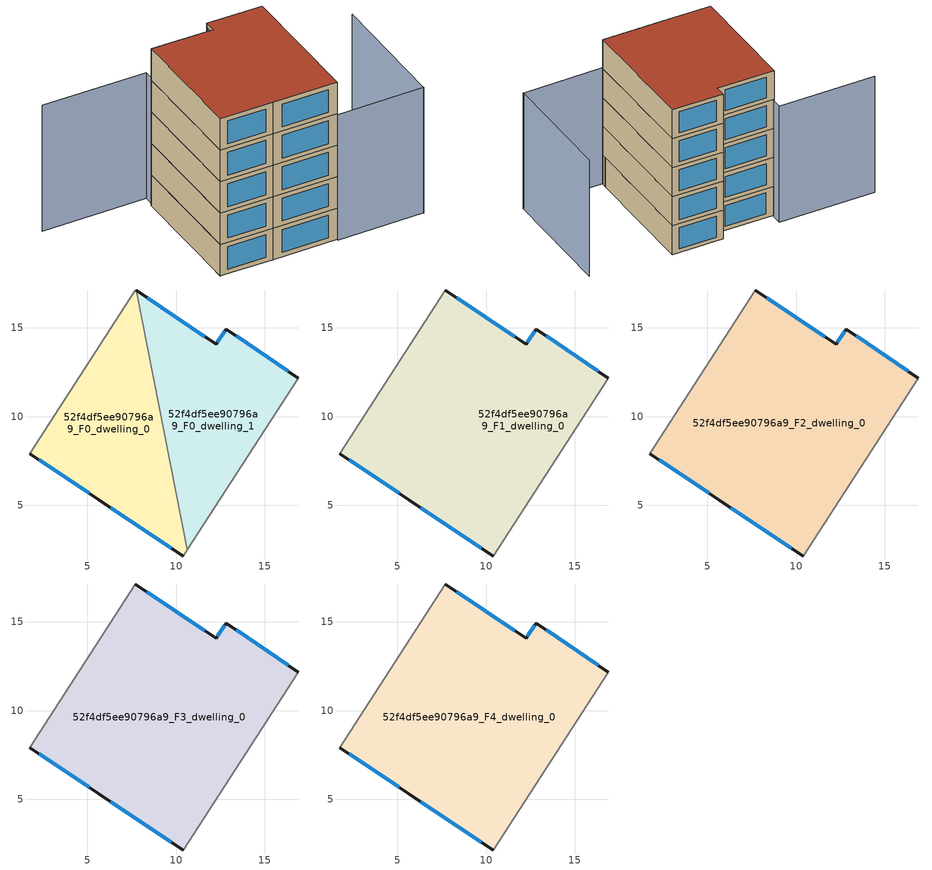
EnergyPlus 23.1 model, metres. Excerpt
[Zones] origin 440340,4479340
52f4df5ee90796a9_F0_dwelling_0
 floor ground (EU_floor_Construction): 7.74,17.12 10.63,2.48 10.4,2.13 5.64,5.29 1.73,7.91 7.7,17.14 z0
 wall outside (EU_wall_Construction): 1.73,7.91 5.64,5.29 10.4,2.13 z0:3
 wall adiabatic (EU_wall_Construction): 7.74,17.12 7.7,17.14 1.73,7.91 / 10.4,2.13 10.63,2.48 z0:3
 wall to 52f4df5ee90796a9_F0_dwelling_1 (EU_wall_Construction): 10.63,2.48 7.74,17.12 z0:3
 window (EU_Window_Construction): 2.27,7.55 5.1,5.66 / 6.3,4.86 9.74,2.57 z0.42:2.58
52f4df5ee90796a9_F0_dwelling_1
 floor ground (EU_floor_Construction): 12.83,14.94 16.91,12.18 10.63,2.48 7.74,17.12 12.26,14.08 z0
 wall outside (EU_wall_Construction): 16.91,12.18 12.83,14.94 12.26,14.08 7.74,17.12 z0:3
 wall adiabatic (EU_wall_Construction): 10.63,2.48 16.91,12.18 z0:3
 window (EU_Window_Construction): 11.63,14.5 8.37,16.7 / 12.75,14.82 12.34,14.2 / 16.35,12.56 13.4,14.56 z0.42:2.58
52f4df5ee90796a9_F1_dwelling_0
 floor to 52f4df5ee90796a9_F0_dwelling_0 (EU_floor_Construction): 7.74,17.12 10.63,2.48 10.4,2.13 5.64,5.29 1.73,7.91 7.7,17.14 z3
 floor to 52f4df5ee90796a9_F0_dwelling_1 (EU_floor_Construction): 12.83,14.94 16.91,12.18 10.63,2.48 7.74,17.12 12.26,14.08 z3
 wall outside (EU_wall_Construction): 1.73,7.91 5.64,5.29 10.4,2.13 / 16.91,12.18 12.83,14.94 12.26,14.08 7.7,17.14 z3:6
 wall adiabatic (EU_wall_Construction): 10.4,2.13 16.91,12.18 / 7.7,17.14 1.73,7.91 z3:6
 window (EU_Window_Construction): 6.3,4.86 9.74,2.57 / 2.27,7.55 5.1,5.66 / 11.63,14.5 8.34,16.72 / 12.75,14.82 12.34,14.2 / 16.35,12.56 13.4,14.56 z3.42:5.58
52f4df5ee90796a9_F2_dwelling_0
 floor to 52f4df5ee90796a9_F1_dwelling_0 (EU_floor_Construction): 12.83,14.94 16.91,12.18 10.4,2.13 5.64,5.29 1.73,7.91 7.7,17.14 12.26,14.08 z6
 wall outside (EU_wall_Construction): 1.73,7.91 5.64,5.29 10.4,2.13 / 16.91,12.18 12.83,14.94 12.26,14.08 7.7,17.14 z6:9
 wall adiabatic (EU_wall_Construction): 10.4,2.13 16.91,12.18 / 7.7,17.14 1.73,7.91 z6:9
 window (EU_Window_Construction): 6.3,4.86 9.74,2.57 / 2.27,7.55 5.1,5.66 / 11.63,14.5 8.34,16.72 / 12.75,14.82 12.34,14.2 / 16.35,12.56 13.4,14.56 z6.42:8.58
52f4df5ee90796a9_F3_dwelling_0
 floor to 52f4df5ee90796a9_F2_dwelling_0 (EU_floor_Construction): 12.83,14.94 16.91,12.18 10.4,2.13 5.64,5.29 1.73,7.91 7.7,17.14 12.26,14.08 z9
 wall outside (EU_wall_Construction): 1.73,7.91 5.64,5.29 10.4,2.13 / 16.91,12.18 12.83,14.94 12.26,14.08 7.7,17.14 z9:12
 wall adiabatic (EU_wall_Construction): 10.4,2.13 16.91,12.18 / 7.7,17.14 1.73,7.91 z9:12
 window (EU_Window_Construction): 6.3,4.86 9.74,2.57 / 2.27,7.55 5.1,5.66 / 11.63,14.5 8.34,16.72 / 12.75,14.82 12.34,14.2 / 16.35,12.56 13.4,14.56 z9.42:11.58
52f4df5ee90796a9_F4_dwelling_0
 floor to 52f4df5ee90796a9_F3_dwelling_0 (EU_floor_Construction): 12.83,14.94 16.91,12.18 10.4,2.13 5.64,5.29 1.73,7.91 7.7,17.14 12.26,14.08 z12
 wall outside (EU_wall_Construction): 1.73,7.91 5.64,5.29 10.4,2.13 / 16.91,12.18 12.83,14.94 12.26,14.08 7.7,17.14 z12:15
 wall adiabatic (EU_wall_Construction): 10.4,2.13 16.91,12.18 / 7.7,17.14 1.73,7.91 z12:15
 window (EU_Window_Construction): 6.3,4.86 9.74,2.57 / 2.27,7.55 5.1,5.66 / 11.63,14.5 8.34,16.72 / 12.75,14.82 12.34,14.2 / 16.35,12.56 13.4,14.56 z12.42:14.58
 roof outside (EU_roof_Construction): 10.4,2.13 16.91,12.18 12.83,14.94 12.26,14.08 7.7,17.14 1.73,7.91 5.64,5.29 z15
shading: 16.71,-2.21 22.99,7.39 / 16.75,-2.17 10.3,2.04 / 0.68,23.12 8.41,17.98 / 8.41,17.98 1.73,7.91 z0:12
[Building]
EU S2 Campaign: North Axis=0; Terrain=City; Solar Distribution=FullExterior
[Site:Location]
Madrid: Latitude=40.5; Longitude=-3.5; Time Zone=1; Elevation=609
[SizingPeriod:WeatherFileDays]
AnnualSizingPeriod: Begin Month=1; Begin Day of Month=1; End Month=12; End Day of Month=31; Day of Week for Start Day=Monday; Use Weather File Daylight Saving Period=No; Use Weather File Rain and Snow Indicators=No
[MATERIAL]
EU_InternalMass_Material: Roughness=MediumRough; Thickness=0.1; Conductivity=1; Density=1800; Specific Heat=900; Thermal Absorptance=0.9; Solar Absorptance=0.7; Visible Absorptance=0.7
[MATERIAL:NOMASS] Roughness=MediumRough; Thermal Absorptance=0.9; Solar Absorptance=0.7; Visible Absorptance=0.7
Name | Thermal Resistance
EU_wall_NoMass | 1.60022
EU_roof_NoMass | 1.57597
EU_floor_NoMass | 0.470652
[WINDOWMATERIAL:SIMPLEGLAZINGSYSTEM]
EU_Window_SimpleGlazing: UFactor=3.28802; Solar Heat Gain Coefficient=0.85; Visible Transmittance=0.85
[CONSTRUCTION]
EU_wall_Construction: EU_wall_NoMass
EU_roof_Construction: EU_roof_NoMass
EU_floor_Construction: EU_floor_NoMass
EU_InternalMass_Construction: EU_InternalMass_Material
EU_Window_Construction: EU_Window_SimpleGlazing
[ZONE] Type=1; Multiplier=1; Ceiling Height=autocalculate; Floor Area=autocalculate; Part of Total Floor Area=Yes
Name | Volume
52f4df5ee90796a9_F0_dwelling_0 | 179.323
52f4df5ee90796a9_F1_dwelling_0; 52f4df5ee90796a9_F2_dwelling_0; 52f4df5ee90796a9_F3_dwelling_0; 52f4df5ee90796a9_F4_dwelling_0 | 358.644
52f4df5ee90796a9_F0_dwelling_1 | 179.328
[INTERNALMASS] Construction=EU_InternalMass_Construction
Name | Zone or ZoneList | Surface Area
52f4df5ee90796a9_F0_dwelling_0_EU_InternalMass | 52f4df5ee90796a9_F0_dwelling_0 | 59.774
52f4df5ee90796a9_F0_dwelling_1_EU_InternalMass | 52f4df5ee90796a9_F0_dwelling_1 | 59.776
52f4df5ee90796a9_F1_dwelling_0_EU_InternalMass | 52f4df5ee90796a9_F1_dwelling_0 | 119.548
52f4df5ee90796a9_F2_dwelling_0_EU_InternalMass | 52f4df5ee90796a9_F2_dwelling_0 | 119.548
52f4df5ee90796a9_F3_dwelling_0_EU_InternalMass | 52f4df5ee90796a9_F3_dwelling_0 | 119.548
52f4df5ee90796a9_F4_dwelling_0_EU_InternalMass | 52f4df5ee90796a9_F4_dwelling_0 | 119.548
[OTHEREQUIPMENT] Fuel Type=Electricity; Design Level Calculation Method=Watts/Area; Power per Zone Floor Area=1; Fraction Latent=0; Fraction Radiant=0; Fraction Lost=0; Carbon Dioxide Generation Rate=0; EndUse Subcategory=EU_Step8_InternalGains
Name | Zone or ZoneList or Space or SpaceList | Schedule
EU_Step8_InternalGain_52f4df5ee90796a9_F0_dwelling_0_f000 | 52f4df5ee90796a9_F0_dwelling_0 | EU_Step8_GainSchedule_52f4df5ee90796a9_F0_dwelling_0_f000
EU_Step8_InternalGain_52f4df5ee90796a9_F0_dwelling_1_f000 | 52f4df5ee90796a9_F0_dwelling_1 | EU_Step8_GainSchedule_52f4df5ee90796a9_F0_dwelling_1_f000
EU_Step8_InternalGain_52f4df5ee90796a9_F1_dwelling_0_f000 | 52f4df5ee90796a9_F1_dwelling_0 | EU_Step8_GainSchedule_52f4df5ee90796a9_F1_dwelling_0_f000
EU_Step8_InternalGain_52f4df5ee90796a9_F2_dwelling_0_f000 | 52f4df5ee90796a9_F2_dwelling_0 | EU_Step8_GainSchedule_52f4df5ee90796a9_F2_dwelling_0_f000
EU_Step8_InternalGain_52f4df5ee90796a9_F3_dwelling_0_f000 | 52f4df5ee90796a9_F3_dwelling_0 | EU_Step8_GainSchedule_52f4df5ee90796a9_F3_dwelling_0_f000
EU_Step8_InternalGain_52f4df5ee90796a9_F4_dwelling_0_f000 | 52f4df5ee90796a9_F4_dwelling_0 | EU_Step8_GainSchedule_52f4df5ee90796a9_F4_dwelling_0_f000
[ZONEVENTILATION:DESIGNFLOWRATE] Schedule=EU_AlwaysOn; Design Flow Rate Calculation Method=AirChanges/Hour; Air Changes per Hour=0.480704; Ventilation Type=Natural; Fan Pressure Rise=0; Fan Total Efficiency=1; Constant Term Coefficient=1; Temperature Term Coefficient=0; Velocity Term Coefficient=0; Velocity Squared Term Coefficient=0; Minimum Indoor Temperature=-100; Maximum Indoor Temperature=100; Delta Temperature=-100; Minimum Outdoor Temperature=-100; Maximum Outdoor Temperature=100; Maximum Wind Speed=40
Name | Zone or ZoneList or Space or SpaceList
EU_ConstantAir_52f4df5ee90796a9_F0_dwelling_0 | 52f4df5ee90796a9_F0_dwelling_0
EU_ConstantAir_52f4df5ee90796a9_F0_dwelling_1 | 52f4df5ee90796a9_F0_dwelling_1
EU_ConstantAir_52f4df5ee90796a9_F1_dwelling_0 | 52f4df5ee90796a9_F1_dwelling_0
EU_ConstantAir_52f4df5ee90796a9_F2_dwelling_0 | 52f4df5ee90796a9_F2_dwelling_0
EU_ConstantAir_52f4df5ee90796a9_F3_dwelling_0 | 52f4df5ee90796a9_F3_dwelling_0
EU_ConstantAir_52f4df5ee90796a9_F4_dwelling_0 | 52f4df5ee90796a9_F4_dwelling_0
[HVACTEMPLATE:THERMOSTAT] Constant Heating Setpoint=20; Constant Cooling Setpoint=50
EU_HeatOnly_52f4df5ee90796a9_F0_dwelling_0; EU_HeatOnly_52f4df5ee90796a9_F0_dwelling_1; EU_HeatOnly_52f4df5ee90796a9_F1_dwelling_0; EU_HeatOnly_52f4df5ee90796a9_F2_dwelling_0; EU_HeatOnly_52f4df5ee90796a9_F3_dwelling_0; EU_HeatOnly_52f4df5ee90796a9_F4_dwelling_0
[HVACTEMPLATE:ZONE:IDEALLOADSAIRSYSTEM] System Availability Schedule=EU_AlwaysOn; Maximum Heating Supply Air Temperature=50; Minimum Cooling Supply Air Temperature=13; Maximum Heating Supply Air Humidity Ratio=0.0156; Minimum Cooling Supply Air Humidity Ratio=0.0077; Heating Limit=NoLimit; Cooling Limit=NoLimit; Heating Availability Schedule=EU_AlwaysOn; Cooling Availability Schedule=EU_CoolingOff; Dehumidification Control Type=ConstantSensibleHeatRatio; Cooling Sensible Heat Ratio=0.7; Dehumidification Setpoint=60; Humidification Control Type=None; Humidification Setpoint=30; Outdoor Air Method=None; Outdoor Air Flow Rate per Person=0.00944; Outdoor Air Flow Rate per Zone Floor Area=0; Outdoor Air Flow Rate per Zone=0; Demand Controlled Ventilation Type=None; Outdoor Air Economizer Type=NoEconomizer; Heat Recovery Type=None; Sensible Heat Recovery Effectiveness=0.7; Latent Heat Recovery Effectiveness=0.65
Name | Template Thermostat
52f4df5ee90796a9_F0_dwelling_0 | EU_HeatOnly_52f4df5ee90796a9_F0_dwelling_0
52f4df5ee90796a9_F0_dwelling_1 | EU_HeatOnly_52f4df5ee90796a9_F0_dwelling_1
52f4df5ee90796a9_F1_dwelling_0 | EU_HeatOnly_52f4df5ee90796a9_F1_dwelling_0
52f4df5ee90796a9_F2_dwelling_0 | EU_HeatOnly_52f4df5ee90796a9_F2_dwelling_0
52f4df5ee90796a9_F3_dwelling_0 | EU_HeatOnly_52f4df5ee90796a9_F3_dwelling_0
52f4df5ee90796a9_F4_dwelling_0 | EU_HeatOnly_52f4df5ee90796a9_F4_dwelling_0
[SIZING:ZONE] Zone Cooling Design Supply Air Temperature Input Method=SupplyAirTemperature; Zone Cooling Design Supply Air Temperature=13; Zone Heating Design Supply Air Temperature Input Method=SupplyAirTemperature; Zone Heating Design Supply Air Temperature=50; Zone Cooling Design Supply Air Humidity Ratio=0.008; Zone Heating Design Supply Air Humidity Ratio=0.008; Cooling Design Air Flow Method=DesignDay; Cooling Design Air Flow Rate=0; Cooling Minimum Air Flow per Zone Floor Area=0.000762; Cooling Minimum Air Flow=0; Cooling Minimum Air Flow Fraction=0.2; Heating Design Air Flow Method=DesignDay; Heating Design Air Flow Rate=0; Heating Maximum Air Flow per Zone Floor Area=0.002032; Heating Maximum Air Flow=0.141576; Heating Maximum Air Flow Fraction=0.3; Account for Dedicated Outdoor Air System=No; Dedicated Outdoor Air System Control Strategy=NeutralSupplyAir; Dedicated Outdoor Air Low Setpoint Temperature for Design=autosize; Dedicated Outdoor Air High Setpoint Temperature for Design=autosize; Zone Load Sizing Method=Sensible Load Only No Latent Load; Zone Latent Cooling Design Supply Air Humidity Ratio Input Method=HumidityRatioDifference; Zone Cooling Design Supply Air Humidity Ratio Difference=0.005; Zone Latent Heating Design Supply Air Humidity Ratio Input Method=HumidityRatioDifference; Zone Humidification Design Supply Air Humidity Ratio Difference=0.005
52f4df5ee90796a9_F0_dwelling_0; 52f4df5ee90796a9_F0_dwelling_1; 52f4df5ee90796a9_F1_dwelling_0; 52f4df5ee90796a9_F2_dwelling_0; 52f4df5ee90796a9_F3_dwelling_0; 52f4df5ee90796a9_F4_dwelling_0
[SCHEDULE:CONSTANT]
Name | Hourly Value
EU_AlwaysOn | 1
EU_CoolingOff | 0
[SCHEDULE:FILE] Column Number=1; Rows to Skip at Top=0; Number of Hours of Data=8760; Column Separator=Comma; Interpolate to Timestep=No; Minutes per Item=60; Adjust Schedule for Daylight Savings=Yes
Name | File
EU_Step8_GainSchedule_52f4df5ee90796a9_F0_dwelling_0_f000 | ../../schedules/52f4df5ee90796a9/52f4df5ee90796a9_F0_dwelling_0_f000_gain.csv
EU_Step8_GainSchedule_52f4df5ee90796a9_F0_dwelling_1_f000 | ../../schedules/52f4df5ee90796a9/52f4df5ee90796a9_F0_dwelling_1_f000_gain.csv
EU_Step8_GainSchedule_52f4df5ee90796a9_F1_dwelling_0_f000 | ../../schedules/52f4df5ee90796a9/52f4df5ee90796a9_F1_dwelling_0_f000_gain.csv
EU_Step8_GainSchedule_52f4df5ee90796a9_F2_dwelling_0_f000 | ../../schedules/52f4df5ee90796a9/52f4df5ee90796a9_F2_dwelling_0_f000_gain.csv
EU_Step8_GainSchedule_52f4df5ee90796a9_F3_dwelling_0_f000 | ../../schedules/52f4df5ee90796a9/52f4df5ee90796a9_F3_dwelling_0_f000_gain.csv
EU_Step8_GainSchedule_52f4df5ee90796a9_F4_dwelling_0_f000 | ../../schedules/52f4df5ee90796a9/52f4df5ee90796a9_F4_dwelling_0_f000_gain.csv
